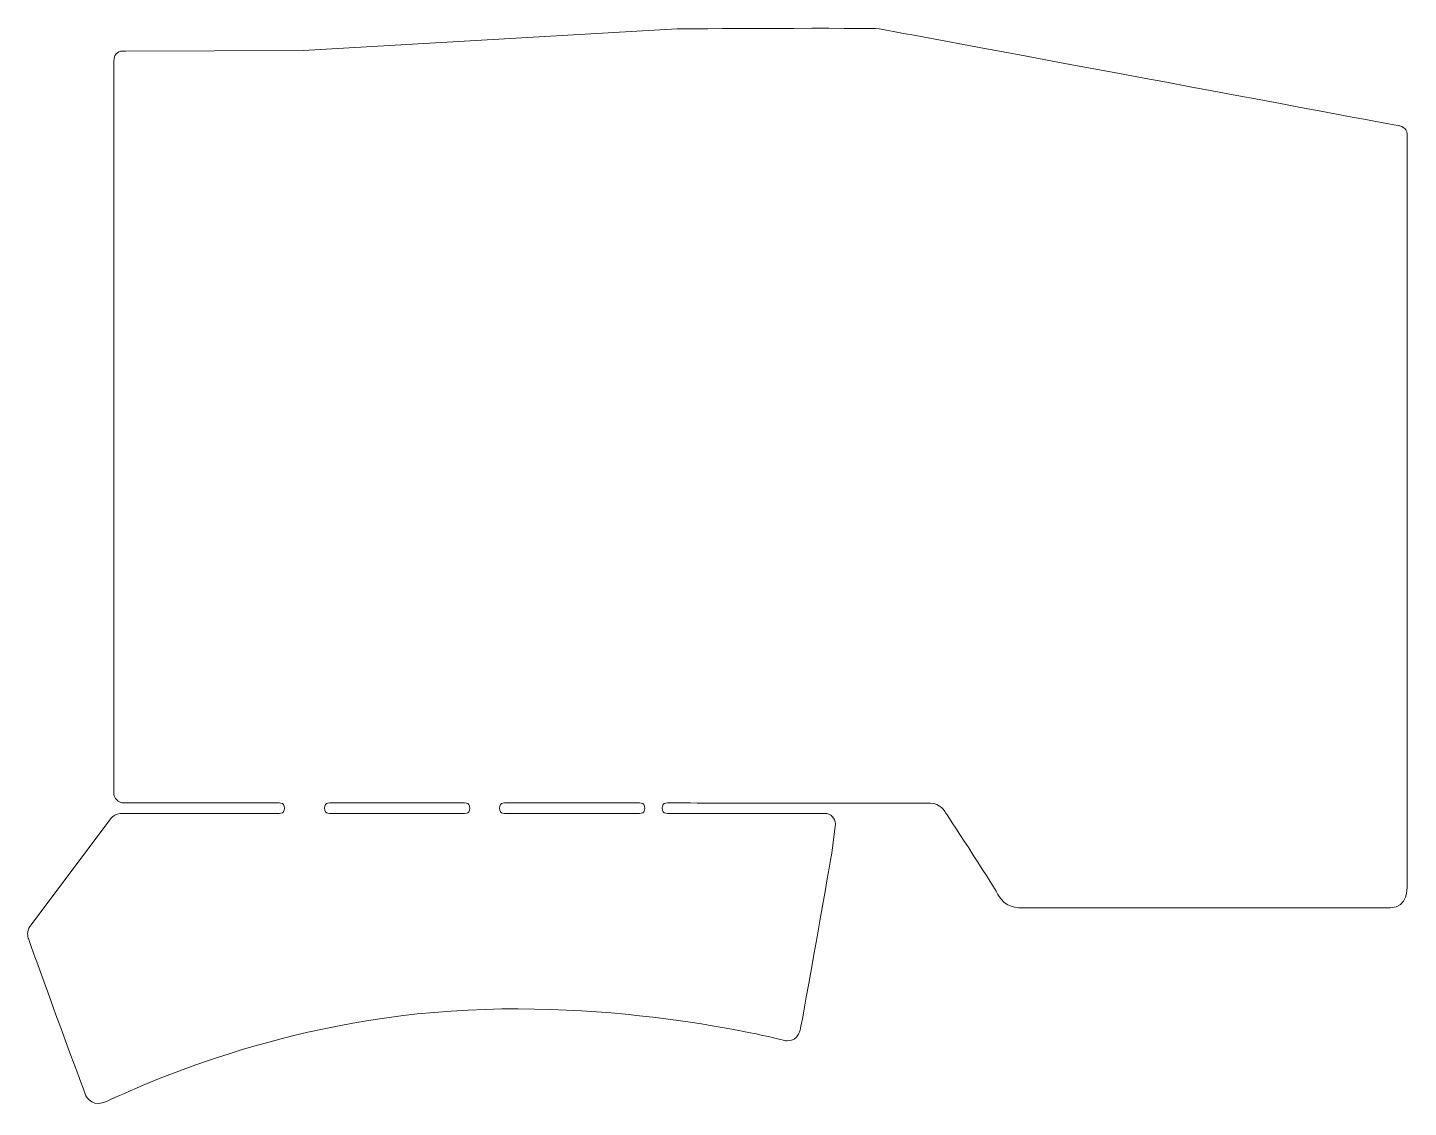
# Model space of a CAD drawing. Header units: millimetres. Extents: x 155 to 305, y 12 to 129.
import ezdxf

# ---------------------------------------------------------------- set-up
doc = ezdxf.new("R2010")
doc.units = ezdxf.units.MM
doc.header["$MEASUREMENT"] = 0
doc.layers.add('Layer 1', color=7, linetype='Continuous', lineweight=0)

msp = doc.modelspace()

# ---------------------------------------------------------------- linework, layer by layer
at = {"layer": 'Layer 1', "color": 18, "lineweight": 9, "true_color": 0x000000}
for points, knots in [([(304.41, 35.74), (304.41, 35.74), (304.41, 116.56), (304.41, 117.3), (304.41, 118.04), (303.6, 118.18), (303.6, 118.18), (303.6, 118.18), (248.06, 128.56), (247.23, 128.69), (246.39, 128.82), (225.39, 128.69), (225.39, 128.69), (225.39, 128.69), (184.86, 126.33), (184.86, 126.33), (184.86, 126.33), (165.63, 126.26), (165.63, 126.26), (165.63, 126.26), (165.17, 126.26), (165.17, 126.26), (165.17, 126.26), (164.36, 126.22), (164.36, 125.17), (164.36, 125.17), (164.36, 45.96), (164.36, 45.96), (164.36, 45.33), (164.85, 44.83), (165.49, 44.83), (165.49, 44.83), (181.57, 44.83), (181.57, 44.83), (182.28, 44.83), (182.84, 44.98), (182.84, 44.27), (182.84, 43.57), (182.28, 43.69), (181.57, 43.69), (181.57, 43.69), (165.49, 43.69), (165.49, 43.69), (165.49, 43.69), (165.31, 43.68), (165.31, 43.68), (165.31, 43.68), (165.04, 43.68), (165.04, 43.68), (165.04, 43.68), (165.04, 43.68), (165.04, 43.68), (164.64, 43.64), (164.29, 43.44), (164.05, 43.15), (164.02, 43.12), (163.99, 43.08), (163.97, 43.04), (163.97, 43.04), (155.38, 31.58), (155.38, 31.58), (155.35, 31.54), (155.31, 31.5), (155.29, 31.46), (155.13, 31.22), (155.04, 30.94), (155.04, 30.64), (155.04, 30.49), (155.06, 30.34), (155.1, 30.21), (155.1, 30.19), (155.11, 30.17), (155.12, 30.16), (156.3, 26.74), (161.25, 13.34), (161.25, 13.34), (161.25, 13.34), (161.78, 11.85), (163.27, 12.38), (164.99, 13.02), (179.32, 20.43), (199.07, 22.15), (218.83, 23.88), (237.07, 19.09), (237.07, 19.09), (237.07, 19.09), (238.37, 18.84), (238.69, 20.21), (239.01, 21.59), (242.11, 39.41), (242.11, 39.41), (242.11, 39.41), (242.47, 42.31), (242.47, 42.31), (242.47, 42.31), (242.5, 42.47), (242.5, 42.47), (242.5, 42.51), (242.5, 42.54), (242.5, 42.57), (242.5, 43.19), (241.99, 43.7), (241.37, 43.7), (241.37, 43.7), (238.22, 43.69), (238.22, 43.69), (238.22, 43.69), (225.03, 43.69), (225.03, 43.69), (224.32, 43.69), (223.76, 43.57), (223.76, 44.27), (223.76, 44.98), (224.32, 44.83), (225.03, 44.83), (225.03, 44.83), (252.34, 44.8), (252.77, 44.8), (253.89, 44.8), (254.39, 43.85), (254.39, 43.85), (254.39, 43.85), (259.29, 36.44), (260.1, 34.93), (260.88, 33.41), (262.43, 33.48), (262.43, 33.48), (262.43, 33.48), (300.67, 33.48), (302.61, 33.48), (304.55, 33.48), (304.41, 35.74), (304.41, 35.74)], [0, 0, 0, 0, 1, 1, 1, 2, 2, 2, 3, 3, 3, 4, 4, 4, 5, 5, 5, 6, 6, 6, 7, 7, 7, 8, 8, 8, 9, 9, 9, 10, 10, 10, 11, 11, 11, 12, 12, 12, 13, 13, 13, 14, 14, 14, 15, 15, 15, 16, 16, 16, 17, 17, 17, 18, 18, 18, 19, 19, 19, 20, 20, 20, 21, 21, 21, 22, 22, 22, 23, 23, 23, 24, 24, 24, 25, 25, 25, 26, 26, 26, 27, 27, 27, 28, 28, 28, 29, 29, 29, 30, 30, 30, 31, 31, 31, 32, 32, 32, 33, 33, 33, 34, 34, 34, 35, 35, 35, 36, 36, 36, 37, 37, 37, 38, 38, 38, 39, 39, 39, 40, 40, 40, 41, 41, 41, 42, 42, 42, 43, 43, 43, 44, 44, 44, 44]), ([(201.65, 43.69), (201.65, 43.69), (188.45, 43.69), (188.45, 43.69), (187.75, 43.69), (187.18, 43.57), (187.18, 44.27), (187.18, 44.98), (187.75, 44.83), (188.45, 44.83), (188.45, 44.83), (201.65, 44.83), (201.65, 44.83), (202.35, 44.83), (202.92, 44.98), (202.92, 44.27), (202.92, 43.57), (202.35, 43.69), (201.65, 43.69)], [0, 0, 0, 0, 1, 1, 1, 2, 2, 2, 3, 3, 3, 4, 4, 4, 5, 5, 5, 6, 6, 6, 6]), ([(220.59, 43.69), (220.59, 43.69), (207.4, 43.69), (207.4, 43.69), (206.69, 43.69), (206.13, 43.57), (206.13, 44.27), (206.13, 44.98), (206.69, 44.83), (207.4, 44.83), (207.4, 44.83), (220.59, 44.83), (220.59, 44.83), (221.3, 44.83), (221.86, 44.98), (221.86, 44.27), (221.86, 43.57), (221.3, 43.69), (220.59, 43.69)], [0, 0, 0, 0, 1, 1, 1, 2, 2, 2, 3, 3, 3, 4, 4, 4, 5, 5, 5, 6, 6, 6, 6])]:
    msp.add_open_spline(points, degree=3, knots=knots, dxfattribs=at)

doc.saveas('drawing.dxf')
